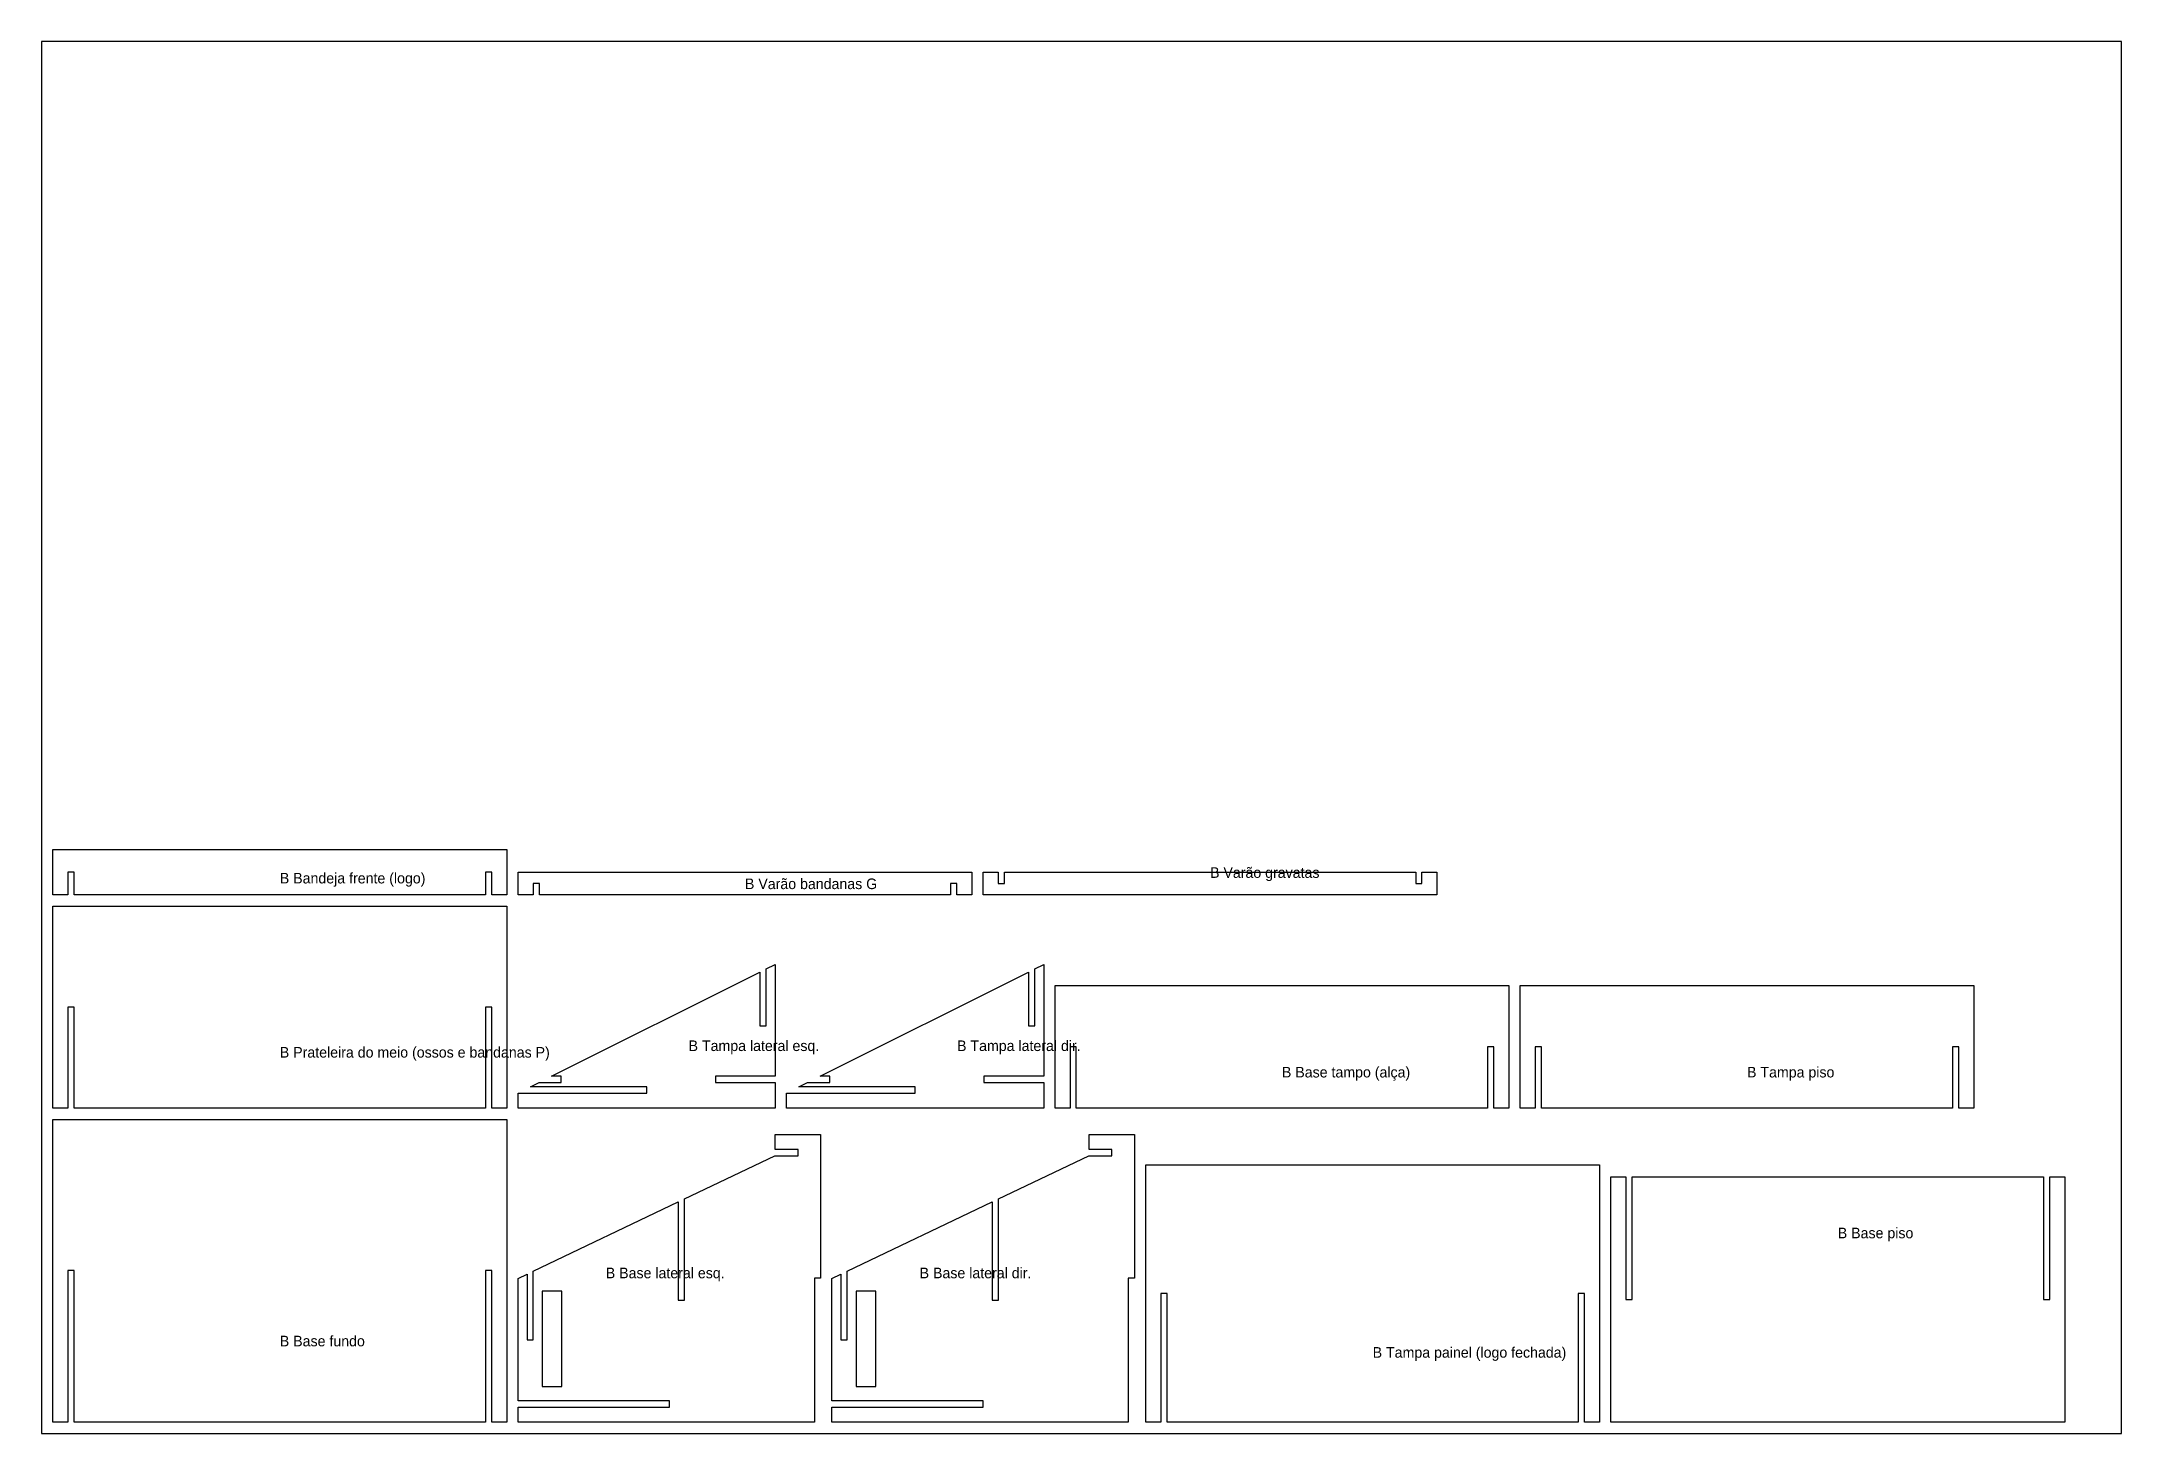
# Model space of a CAD drawing. Header units: millimetres. Extents: x 0 to 2750, y 0 to 1840.
import ezdxf

# ---------------------------------------------------------------- set-up
doc = ezdxf.new("R2010")
doc.units = ezdxf.units.MM
for name, color, linetype in [('CHAPA_NAO_CORTAR', 8, 'Continuous'), ('CORTE_EXTERNO', 1, 'Continuous'), ('CORTE_INTERNO', 5, 'Continuous'), ('ETIQUETAS_NAO_CORTAR', 8, 'Continuous')]:
    doc.layers.add(name, color=color, linetype=linetype)

msp = doc.modelspace()

# ---------------------------------------------------------------- linework, layer by layer
at = {"layer": 'CHAPA_NAO_CORTAR'}
msp.add_lwpolyline([(0, 0), (2750, 0), (2750, 1840), (0, 1840)], close=True, dxfattribs=at)
at = {"layer": 'CORTE_EXTERNO'}
for points in [[(15, 772), (615, 772), (615, 712), (595.15, 712), (595.15, 742.15), (586.85, 742.15), (586.85, 712), (43.15, 712), (43.15, 742.15), (34.85, 742.15), (34.85, 712), (15, 712), (15, 772)], [(630, 742), (1230, 742), (1230, 712), (1210.15, 712), (1210.15, 727.15), (1201.85, 727.15), (1201.85, 712), (658.15, 712), (658.15, 727.15), (649.85, 727.15), (649.85, 712), (630, 712), (630, 742)], [(1845, 712), (1245, 712), (1245, 742), (1264.85, 742), (1264.85, 726.85), (1273.15, 726.85), (1273.15, 742), (1816.85, 742), (1816.85, 726.85), (1825.15, 726.85), (1825.15, 742), (1845, 742), (1845, 712)], [(15, 697), (615, 697), (615, 430), (595.15, 430), (595.15, 563.65), (586.85, 563.65), (586.85, 430), (43.15, 430), (43.15, 563.65), (34.85, 563.65), (34.85, 430), (15, 430), (15, 697)], [(630, 449.85), (800.15, 449.85), (800.15, 458.15), (646.3, 458.15), (657.7, 463.85), (687.15, 463.85), (687.15, 472.15), (674.3, 472.15), (949.85, 609.925), (949.85, 538.85), (958.15, 538.85), (958.15, 614.075), (970, 620), (970, 472.15), (890.85, 472.15), (890.85, 463.85), (970, 463.85), (970, 430), (630, 430), (630, 449.85)], [(985, 449.85), (1155.15, 449.85), (1155.15, 458.15), (1001.3, 458.15), (1012.7, 463.85), (1042.15, 463.85), (1042.15, 472.15), (1029.3, 472.15), (1304.85, 609.925), (1304.85, 538.85), (1313.15, 538.85), (1313.15, 614.075), (1325, 620), (1325, 472.15), (1245.85, 472.15), (1245.85, 463.85), (1325, 463.85), (1325, 430), (985, 430), (985, 449.85)], [(1340, 592), (1940, 592), (1940, 430), (1920.15, 430), (1920.15, 511.15), (1911.85, 511.15), (1911.85, 430), (1368.15, 430), (1368.15, 511.15), (1359.85, 511.15), (1359.85, 430), (1340, 430), (1340, 592)], [(1955, 592), (2555, 592), (2555, 430), (2535.15, 430), (2535.15, 511.15), (2526.85, 511.15), (2526.85, 430), (1983.15, 430), (1983.15, 511.15), (1974.85, 511.15), (1974.85, 430), (1955, 430), (1955, 592)], [(15, 415), (615, 415), (615, 15), (595.15, 15), (595.15, 215.15), (586.85, 215.15), (586.85, 15), (43.15, 15), (43.15, 215.15), (34.85, 215.15), (34.85, 15), (15, 15), (15, 415)], [(630, 205), (641.85, 210.646), (641.85, 123.85), (650.15, 123.85), (650.15, 214.601), (841.85, 305.94), (841.85, 176.35), (850.15, 176.35), (850.15, 309.895), (969.685, 366.85), (1000.15, 366.85), (1000.15, 375.15), (970, 375.15), (970, 395), (1030, 395), (1030, 205.15), (1021.85, 205.15), (1021.85, 15), (630, 15), (630, 34.85), (830.15, 34.85), (830.15, 43.15), (630, 43.15), (630, 205)], [(1045, 205), (1056.85, 210.646), (1056.85, 123.85), (1065.15, 123.85), (1065.15, 214.601), (1256.85, 305.94), (1256.85, 176.35), (1265.15, 176.35), (1265.15, 309.895), (1384.685, 366.85), (1415.15, 366.85), (1415.15, 375.15), (1385, 375.15), (1385, 395), (1445, 395), (1445, 205.15), (1436.85, 205.15), (1436.85, 15), (1045, 15), (1045, 34.85), (1245.15, 34.85), (1245.15, 43.15), (1045, 43.15), (1045, 205)], [(1460, 355), (2060, 355), (2060, 15), (2040.15, 15), (2040.15, 185.15), (2031.85, 185.15), (2031.85, 15), (1488.15, 15), (1488.15, 185.15), (1479.85, 185.15), (1479.85, 15), (1460, 15), (1460, 355)], [(2675, 15), (2075, 15), (2075, 339), (2094.85, 339), (2094.85, 176.85), (2103.15, 176.85), (2103.15, 339), (2646.85, 339), (2646.85, 176.85), (2655.15, 176.85), (2655.15, 339), (2675, 339), (2675, 15)]]:
    msp.add_lwpolyline(points, close=True, dxfattribs=at)
at = {"layer": 'CORTE_INTERNO'}
for points in [[(662, 62), (688, 62), (688, 188), (662, 188), (662, 62)], [(1077, 62), (1103, 62), (1103, 188), (1077, 188), (1077, 62)]]:
    msp.add_lwpolyline(points, close=True, dxfattribs=at)

# ---------------------------------------------------------------- texts
at = {"layer": 'ETIQUETAS_NAO_CORTAR'}
for s, p in [('B Varão gravatas', (1545, 734.425)), ('B Bandeja frente (logo)', (315, 727.075)), ('B Varão bandanas G', (930, 719.575)), ('B Prateleira do meio (ossos e bandanas P)', (315, 496.825)), ('B Tampa lateral esq.', (855.5, 505.5)), ('B Tampa lateral dir.', (1210.5, 505.5)), ('B Base tampo (alça)', (1640, 470.575)), ('B Tampa piso', (2255, 470.575)), ('B Base piso', (2375, 257.925)), ('B Base lateral esq.', (746, 205.075)), ('B Base lateral dir.', (1161, 205.075)), ('B Base fundo', (315, 115.075)), ('B Tampa painel (logo fechada)', (1760, 100.075))]:
    msp.add_text(s, height=14, dxfattribs=at).set_placement(p)

doc.saveas('drawing.dxf')
